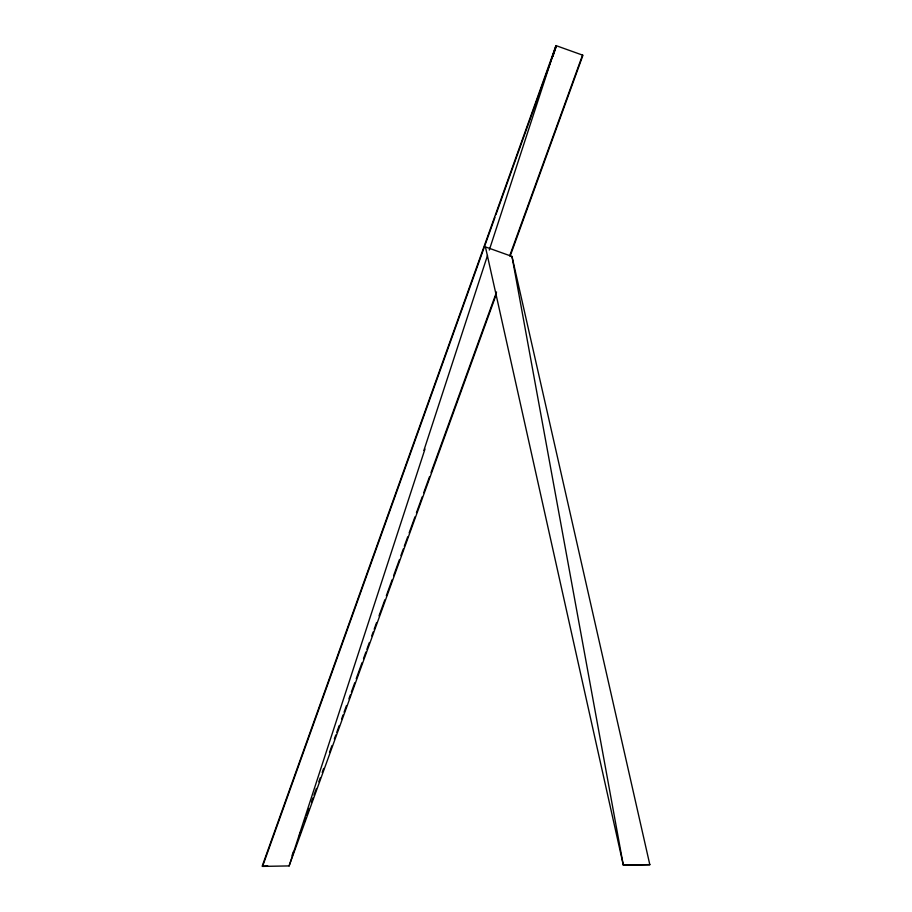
<?xml version="1.0" encoding="UTF-8"?>
<svg xmlns="http://www.w3.org/2000/svg" width="912" height="912" viewBox="0 0 912 912"><rect width="100%" height="100%" fill="white"/><g stroke="black" fill="none" stroke-linecap="round" stroke-linejoin="round"><path stroke-width="1.37" d="M423.886 450.448L487.51 255.474M489.277 250.059L555.989 45.6L582.95 55.256L510.218 255.919M494.954 217.387L262.576 866.4L289.115 865.921L424.969 449.069M552.877 56.578L555.967 47.105M555.989 45.6L262.154 866.252L267.74 865.944M495.911 214.708L555.932 47.093M289.115 865.921L496.162 294.713M292.091 855.41L293.55 851.398M299.375 835.335L300.835 831.322M304.232 821.951L305.691 817.939M306.66 815.26L309.088 808.568M311.516 801.876L312.976 797.863M313.945 795.184L316.373 788.492M318.801 781.801L320.26 777.788M322.21 772.43L323.669 768.417M329.494 752.354L331.922 745.663M334.351 738.971L335.81 734.958M336.779 732.279L339.207 725.587M341.635 718.907L343.094 714.883M344.063 712.215L346.492 705.523M348.92 698.831L350.379 694.807M351.348 692.14L354.745 682.769M356.204 678.756L362.03 662.693M363.489 658.681L365.917 651.989M366.886 649.31L369.314 642.618M371.743 635.926L373.202 631.913M374.171 629.234L376.599 622.543M379.027 615.851L384.864 599.788M386.312 595.775L392.149 579.713M393.596 575.7L399.433 559.649M400.881 555.625L403.309 548.933M404.29 546.265L407.687 536.894M409.146 532.882L414.971 516.819M416.431 512.806L422.256 496.744M423.715 492.731L429.541 476.668M431 472.655L496.561 291.988M509.683 255.85L582.529 55.108M649.846 864.61L623.306 865.1L485.435 246.913L511.974 256.42L649.846 864.781L623.306 865.1L511.974 256.42"/></g></svg>
